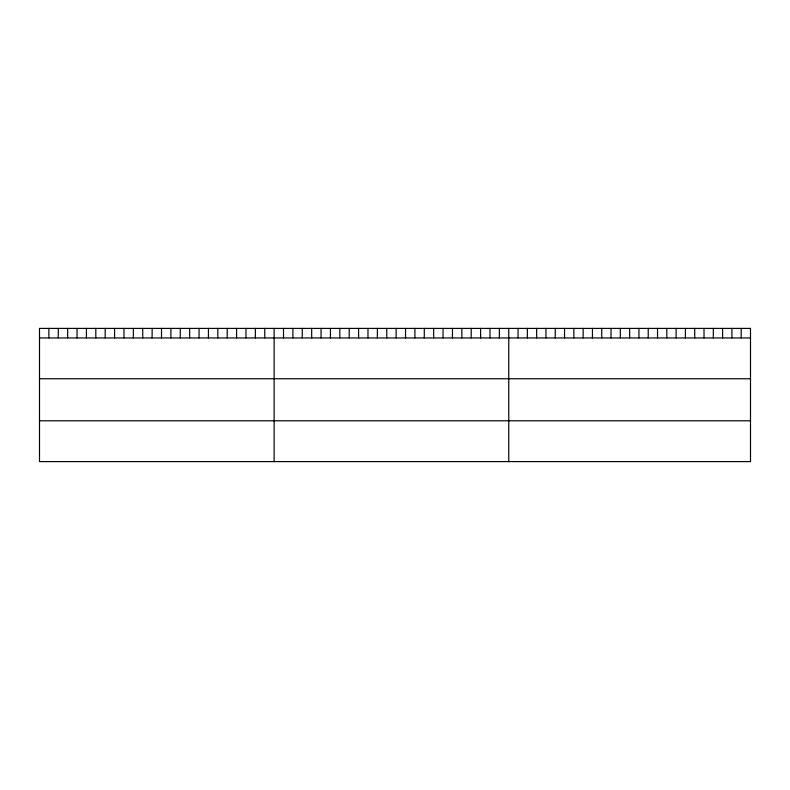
<?xml version="1.0" encoding="UTF-8"?>
<svg xmlns="http://www.w3.org/2000/svg" width="790" height="790" viewBox="0 0 790 790"><rect width="100%" height="100%" fill="white"/><g stroke="black" fill="none" stroke-linecap="round" stroke-linejoin="round"><path stroke-width="1.19" d="M39.5 337.942L750.5 337.942M39.5 378.756L750.5 378.756M39.5 420.794L750.5 420.794M741.198 328.403L741.198 337.942M731.905 328.403L731.905 337.942M722.603 328.403L722.603 337.942M713.311 328.403L713.311 337.942M704.009 328.403L704.009 337.942M694.716 328.403L694.716 337.942M685.414 328.403L685.414 337.942M676.121 328.403L676.121 337.942M666.819 328.403L666.819 337.942M657.527 328.403L657.527 337.942M648.225 328.403L648.225 337.942M638.932 328.403L638.932 337.942M629.63 328.403L629.63 337.942M620.328 328.403L620.328 337.942M611.035 328.403L611.035 337.942M601.733 328.403L601.733 337.942M592.441 328.403L592.441 337.942M583.139 328.403L583.139 337.942M573.846 328.403L573.846 337.942M564.544 328.403L564.544 337.942M555.251 328.403L555.251 337.942M545.949 328.403L545.949 337.942M536.657 328.403L536.657 337.942M527.355 328.403L527.355 337.942M518.062 328.403L518.062 337.942M508.76 328.403L508.76 461.597M499.379 328.403L499.379 337.942M489.988 328.403L489.988 337.942M480.606 328.403L480.606 337.942M471.215 328.403L471.215 337.942M461.834 328.403L461.834 337.942M452.453 328.403L452.453 337.942M443.062 328.403L443.062 337.942M433.68 328.403L433.68 337.942M424.289 328.403L424.289 337.942M414.908 328.403L414.908 337.942M405.527 328.403L405.527 337.942M396.136 328.403L396.136 337.942M386.754 328.403L386.754 337.942M377.363 328.403L377.363 337.942M367.982 328.403L367.982 337.942M358.601 328.403L358.601 337.942M349.21 328.403L349.21 337.942M339.828 328.403L339.828 337.942M330.437 328.403L330.437 337.942M321.056 328.403L321.056 337.942M311.675 328.403L311.675 337.942M302.284 328.403L302.284 337.942M292.902 328.403L292.902 337.942M283.511 328.403L283.511 337.942M274.13 328.403L274.13 461.597M264.749 328.403L264.749 337.942M255.358 328.403L255.358 337.942M245.976 328.403L245.976 337.942M236.585 328.403L236.585 337.942M227.204 328.403L227.204 337.942M217.823 328.403L217.823 337.942M208.432 328.403L208.432 337.942M199.05 328.403L199.05 337.942M189.659 328.403L189.659 337.942M180.278 328.403L180.278 337.942M170.897 328.403L170.897 337.942M161.506 328.403L161.506 337.942M152.124 328.403L152.124 337.942M142.733 328.403L142.733 337.942M133.352 328.403L133.352 337.942M123.971 328.403L123.971 337.942M114.58 328.403L114.58 337.942M105.198 328.403L105.198 337.942M95.807 328.403L95.807 337.942M86.426 328.403L86.426 337.942M77.045 328.403L77.045 337.942M67.654 328.403L67.654 337.942M58.272 328.403L58.272 337.942M48.881 328.403L48.881 337.942M750.5 328.403L39.5 328.403L39.5 461.597L750.5 461.597L750.5 328.403"/></g></svg>
